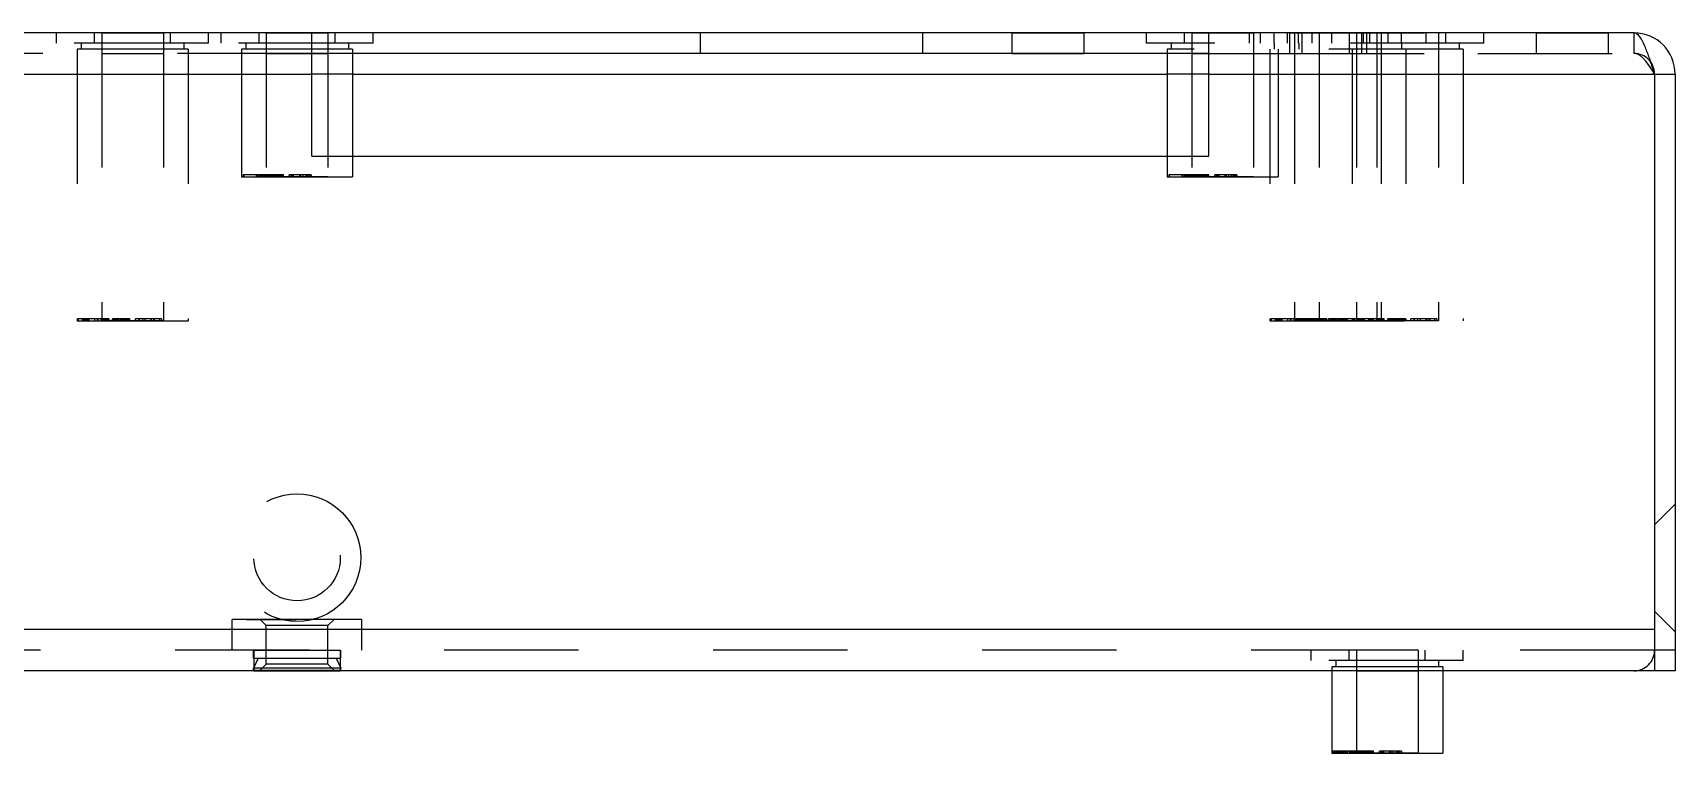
# Model space of a CAD drawing. Header units: millimetres. Extents: x 1262 to 3787, y 0 to 841.
# Drawn here: x 3082.4 to 3162.2, y 243.2 to 278.2 of the extents above; entities that cross this region are included whole.
import ezdxf

# ---------------------------------------------------------------- set-up
doc = ezdxf.new("R2010")
doc.units = ezdxf.units.MM
doc.header["$LTSCALE"] = 65.395
doc.linetypes.add('HIDDEN', pattern=[0.2, 0.1, -0.1])
doc.layers.get('0').update_dxf_attribs({"linetype": 'CONTINUOUS'})
doc.layers.add('02___PRT_ALL_AXES', color=7, linetype='CONTINUOUS')
doc.layers.add('DEFAULT_2', color=8, linetype='HIDDEN')

msp = doc.modelspace()

# ---------------------------------------------------------------- linework, layer by layer
at = {"color": 3, "linetype": 'Continuous'}
for p, q in [((3160.21, 278.226), (2750.21, 278.226)), ((3095.93, 272.226), (3095.93, 278.226)), ((3139.53, 272.226), (3139.53, 278.226)), ((2974.68, 276.226), (3095.93, 276.226)), ((3139.53, 276.226), (3161.21, 276.226)), ((3161.21, 276.226), (3161.21, 247.226)), ((3162.21, 276.226), (3162.21, 247.226)), ((3095.93, 272.226), (3139.53, 272.226)), ((3161.21, 249.226), (2749.21, 249.226)), ((3161.21, 247.226), (2749.21, 247.226))]:
    msp.add_line(p, q, dxfattribs=at)
at = {"color": 7, "linetype": 'Continuous'}
for p, q in [((3139.53, 277.226), (3095.93, 277.226)), ((3097.91, 277.226), (3097.91, 272.226)), ((3137.51, 277.226), (3137.51, 272.226)), ((3097.91, 276.226), (3137.51, 276.226)), ((3161.21, 276.226), (3162.21, 276.226)), ((3162.21, 248.226), (3161.21, 248.226)), ((3145.51, 247.226), (3145.51, 243.226)), ((3150.91, 247.226), (3150.91, 243.226)), ((3162.21, 247.226), (3161.21, 247.226)), ((3145.51, 243.226), (3150.91, 243.226)), ((3145.591, 243.326), (3145.562, 243.326)), ((3145.562, 243.326), (3145.562, 243.226)), ((3145.591, 243.326), (3145.591, 243.226)), ((3146.896, 243.326), (3146.743, 243.326)), ((3146.743, 243.326), (3146.743, 243.226)), ((3146.82, 243.226), (3146.82, 243.326)), ((3146.896, 243.326), (3146.896, 243.226)), ((3148.027, 243.326), (3147.9, 243.326)), ((3147.9, 243.326), (3147.9, 243.226)), ((3147.972, 243.226), (3147.972, 243.326)), ((3148.027, 243.326), (3148.027, 243.226)), ((3148.486, 243.326), (3148.319, 243.326)), ((3148.319, 243.326), (3148.319, 243.226)), ((3148.395, 243.226), (3148.395, 243.326)), ((3148.486, 243.326), (3148.486, 243.226)), ((3148.898, 243.326), (3148.775, 243.326)), ((3148.775, 243.326), (3148.775, 243.226)), ((3148.83, 243.226), (3148.83, 243.326)), ((3148.898, 243.326), (3148.898, 243.226))]:
    msp.add_line(p, q, dxfattribs=at)
at = {"color": 3, "linetype": 'Continuous'}
msp.add_arc((3160.21, 276.226), 2, 0, 90, dxfattribs=at)
for points, knots in [([(3160.763, 277.517), (3160.687, 277.699), (3160.577, 277.971), (3160.321, 278.226), (3160.21, 278.226)], [0, 0, 0, 0, 0.639668, 1, 1, 1, 1]), ([(3161.027, 276.794), (3161.005, 276.859), (3160.923, 277.102), (3160.835, 277.343), (3160.763, 277.517)], [0, 0, 0, 0, 0.267533, 1, 1, 1, 1])]:
    msp.add_open_spline(points, degree=3, knots=knots, dxfattribs=at)
msp.add_open_spline([(3161.21, 276.226), (3161.15, 276.415), (3161.089, 276.605), (3161.027, 276.794)], degree=3, dxfattribs=at)
at = {"layer": '02___PRT_ALL_AXES', "color": 8, "linetype": 'HIDDEN'}
for p, q in [((3085.71, 278.226), (3088.71, 278.226)), ((3085.71, 278.226), (3085.71, 264.226)), ((3088.71, 278.226), (3088.71, 264.226)), ((3093.71, 278.226), (3096.71, 278.226)), ((3093.71, 278.226), (3093.71, 271.226)), ((3096.71, 278.226), (3096.71, 271.226)), ((3129.96, 278.226), (3133.46, 278.226)), ((3129.96, 278.226), (3129.96, 277.226)), ((3133.46, 278.226), (3133.46, 277.226)), ((3138.71, 278.226), (3141.71, 278.226)), ((3138.71, 278.226), (3138.71, 271.226)), ((3141.71, 278.226), (3141.71, 271.226)), ((3143.46, 278.226), (3150.71, 278.226)), ((3143.46, 278.226), (3143.46, 277.226)), ((3143.71, 278.226), (3143.71, 264.226)), ((3144.06, 278.226), (3144.06, 277.226)), ((3144.91, 278.226), (3144.91, 264.226)), ((3146.36, 278.226), (3146.36, 277.226)), ((3146.71, 278.226), (3146.71, 264.226)), ((3146.96, 278.226), (3146.96, 277.226)), ((3147.71, 278.226), (3147.71, 264.226)), ((3147.91, 278.226), (3147.91, 264.226)), ((3150.71, 278.226), (3150.71, 264.226)), ((3155.46, 278.226), (3158.96, 278.226)), ((3155.46, 278.226), (3155.46, 277.226)), ((3158.96, 278.226), (3158.96, 277.226)), ((3084.51, 277.426), (3084.51, 264.226)), ((3085.71, 277.226), (3088.71, 277.226)), ((3089.91, 277.426), (3089.91, 264.226)), ((3092.51, 277.426), (3092.51, 271.226)), ((3093.71, 277.226), (3096.71, 277.226)), ((3097.91, 277.426), (3097.91, 277.226)), ((3129.96, 277.226), (3133.46, 277.226)), ((3137.51, 277.426), (3137.51, 277.226)), ((3138.71, 277.226), (3141.71, 277.226)), ((3142.51, 277.426), (3142.51, 264.226)), ((3142.91, 277.426), (3142.91, 271.226)), ((3143.46, 277.226), (3150.71, 277.226)), ((3146.51, 277.426), (3146.51, 264.226)), ((3149.11, 277.426), (3149.11, 264.226)), ((3151.91, 277.426), (3151.91, 264.226)), ((3155.46, 277.226), (3158.96, 277.226)), ((3097.91, 272.226), (3097.91, 271.226)), ((3137.51, 272.226), (3137.51, 271.226)), ((3096.71, 271.226), (3093.71, 271.226)), ((3141.71, 271.226), (3138.71, 271.226)), ((3088.71, 264.226), (3085.71, 264.226)), ((3150.71, 264.226), (3143.71, 264.226)), ((3093.11, 248.226), (3097.31, 248.226)), ((3093.11, 248.226), (3093.11, 247.226)), ((3097.31, 248.226), (3097.31, 247.226)), ((3149.71, 248.226), (3146.71, 248.226)), ((3146.71, 248.226), (3146.71, 243.226)), ((3149.71, 248.226), (3149.71, 243.226)), ((3093.11, 247.226), (3097.31, 247.226)), ((3145.51, 247.426), (3145.51, 247.226)), ((3146.71, 247.226), (3149.71, 247.226)), ((3150.91, 247.426), (3150.91, 247.226)), ((3149.71, 243.226), (3146.71, 243.226))]:
    msp.add_line(p, q, dxfattribs=at)
at = {"layer": '02___PRT_ALL_AXES', "color": 7, "linetype": 'Continuous'}
for p, q in [((3097.91, 277.226), (3097.91, 272.226)), ((3137.51, 277.226), (3137.51, 272.226)), ((3145.51, 247.226), (3145.51, 243.226)), ((3150.91, 247.226), (3150.91, 243.226))]:
    msp.add_line(p, q, dxfattribs=at)
at = {"layer": 'DEFAULT_2', "color": 8, "linetype": 'HIDDEN'}
for p, q in [((3083.515, 277.726), (3083.515, 278.226)), ((3085.362, 277.726), (3085.362, 278.226)), ((3089.057, 277.726), (3089.057, 278.226)), ((3090.905, 277.726), (3090.905, 278.226)), ((3091.515, 277.726), (3091.515, 278.226)), ((3093.362, 277.726), (3093.362, 278.226)), ((3097.057, 277.726), (3097.057, 278.226)), ((3098.905, 277.726), (3098.905, 278.226)), ((3114.81, 278.226), (3114.81, 277.226)), ((3125.61, 278.226), (3125.61, 277.226)), ((3136.515, 277.726), (3136.515, 278.226)), ((3138.362, 277.726), (3138.362, 278.226)), ((3141.515, 277.726), (3141.515, 278.226)), ((3142.057, 277.726), (3142.057, 278.226)), ((3142.715, 277.726), (3142.715, 278.226)), ((3143.362, 277.726), (3143.362, 278.226)), ((3143.905, 277.726), (3143.905, 278.226)), ((3144.562, 277.726), (3144.562, 278.226)), ((3145.515, 277.726), (3145.515, 278.226)), ((3147.057, 277.726), (3147.057, 278.226)), ((3147.21, 278.226), (3147.21, 277.226)), ((3147.362, 277.726), (3147.362, 278.226)), ((3148.257, 277.726), (3148.257, 278.226)), ((3148.905, 277.726), (3148.905, 278.226)), ((3150.105, 277.726), (3150.105, 278.226)), ((3151.057, 277.726), (3151.057, 278.226)), ((3152.905, 277.726), (3152.905, 278.226)), ((3160.21, 277.226), (3160.21, 278.226)), ((3095.93, 277.226), (2974.68, 277.226)), ((3090.905, 277.726), (3083.515, 277.726)), ((3089.91, 277.426), (3084.51, 277.426)), ((3084.51, 277.426), (3084.51, 264.226)), ((3084.71, 277.726), (3084.71, 277.426)), ((3089.71, 277.726), (3089.71, 277.426)), ((3089.91, 277.426), (3089.91, 264.226)), ((3098.905, 277.726), (3091.515, 277.726)), ((3097.91, 277.426), (3092.51, 277.426)), ((3092.51, 277.426), (3092.51, 271.226)), ((3092.71, 277.726), (3092.71, 277.426)), ((3097.71, 277.726), (3097.71, 277.426)), ((3097.91, 277.426), (3097.91, 277.226)), ((3152.905, 277.726), (3136.515, 277.726)), ((3151.91, 277.426), (3137.51, 277.426)), ((3137.51, 277.426), (3137.51, 277.226)), ((3137.71, 277.726), (3137.71, 277.426)), ((3139.53, 277.226), (3160.21, 277.226)), ((3142.51, 277.426), (3142.51, 264.226)), ((3142.71, 277.726), (3142.71, 277.426)), ((3142.91, 277.426), (3142.91, 271.226)), ((3143.71, 277.426), (3143.71, 264.226)), ((3143.91, 277.726), (3143.91, 277.426)), ((3146.51, 277.426), (3146.51, 264.226)), ((3146.71, 277.726), (3146.71, 277.426)), ((3147.71, 277.726), (3147.71, 277.426)), ((3147.91, 277.426), (3147.91, 264.226)), ((3148.91, 277.726), (3148.91, 277.426)), ((3149.11, 277.426), (3149.11, 264.226)), ((3151.71, 277.726), (3151.71, 277.426)), ((3151.91, 277.426), (3151.91, 264.226)), ((3097.91, 276.226), (3095.93, 276.226)), ((3139.53, 276.226), (3137.51, 276.226)), ((3097.91, 272.226), (3097.91, 271.226)), ((3137.51, 272.226), (3137.51, 271.226)), ((3092.51, 271.226), (3097.91, 271.226)), ((3094.543, 271.326), (3092.585, 271.326)), ((3092.585, 271.326), (3092.585, 271.226)), ((3092.616, 271.326), (3092.616, 271.226)), ((3093.237, 271.226), (3093.237, 271.326)), ((3093.242, 271.226), (3093.242, 271.326)), ((3093.262, 271.226), (3093.262, 271.326)), ((3093.286, 271.226), (3093.286, 271.326)), ((3093.365, 271.226), (3093.365, 271.326)), ((3093.38, 271.226), (3093.38, 271.326)), ((3093.384, 271.226), (3093.384, 271.326)), ((3093.393, 271.226), (3093.393, 271.326)), ((3093.408, 271.226), (3093.408, 271.326)), ((3093.41, 271.226), (3093.41, 271.326)), ((3093.419, 271.226), (3093.419, 271.326)), ((3093.442, 271.226), (3093.442, 271.326)), ((3093.451, 271.226), (3093.451, 271.326)), ((3093.453, 271.226), (3093.453, 271.326)), ((3093.469, 271.226), (3093.469, 271.326)), ((3093.477, 271.226), (3093.477, 271.326)), ((3093.481, 271.226), (3093.481, 271.326)), ((3093.529, 271.226), (3093.529, 271.326)), ((3093.575, 271.226), (3093.575, 271.326)), ((3093.599, 271.226), (3093.599, 271.326)), ((3093.603, 271.226), (3093.603, 271.326)), ((3093.606, 271.226), (3093.606, 271.326)), ((3093.618, 271.226), (3093.618, 271.326)), ((3093.619, 271.226), (3093.619, 271.326)), ((3093.624, 271.226), (3093.624, 271.326)), ((3093.633, 271.226), (3093.633, 271.326)), ((3093.637, 271.226), (3093.637, 271.326)), ((3093.662, 271.226), (3093.662, 271.326)), ((3093.687, 271.226), (3093.687, 271.326)), ((3093.703, 271.226), (3093.703, 271.326)), ((3093.707, 271.226), (3093.707, 271.326)), ((3093.717, 271.226), (3093.717, 271.326)), ((3093.723, 271.226), (3093.723, 271.326)), ((3093.741, 271.226), (3093.741, 271.326)), ((3093.743, 271.326), (3093.743, 271.226)), ((3093.751, 271.226), (3093.751, 271.326)), ((3093.792, 271.226), (3093.792, 271.326)), ((3093.82, 271.226), (3093.82, 271.326)), ((3093.83, 271.226), (3093.83, 271.326)), ((3093.862, 271.226), (3093.862, 271.326)), ((3093.865, 271.226), (3093.865, 271.326)), ((3093.888, 271.226), (3093.888, 271.326)), ((3093.896, 271.326), (3093.896, 271.226)), ((3093.903, 271.226), (3093.903, 271.326)), ((3093.906, 271.226), (3093.906, 271.326)), ((3093.91, 271.226), (3093.91, 271.326)), ((3093.927, 271.226), (3093.927, 271.326)), ((3093.969, 271.226), (3093.969, 271.326)), ((3093.971, 271.226), (3093.971, 271.326)), ((3093.972, 271.226), (3093.972, 271.326)), ((3093.977, 271.226), (3093.977, 271.326)), ((3093.983, 271.226), (3093.983, 271.326)), ((3093.999, 271.226), (3093.999, 271.326)), ((3094.024, 271.226), (3094.024, 271.326)), ((3094.027, 271.226), (3094.027, 271.326)), ((3094.066, 271.226), (3094.066, 271.326)), ((3094.068, 271.226), (3094.068, 271.326)), ((3094.068, 271.226), (3094.068, 271.326)), ((3094.074, 271.226), (3094.074, 271.326)), ((3094.087, 271.226), (3094.087, 271.326)), ((3094.095, 271.226), (3094.095, 271.326)), ((3094.131, 271.226), (3094.131, 271.326)), ((3094.139, 271.226), (3094.139, 271.326)), ((3094.141, 271.226), (3094.141, 271.326)), ((3094.143, 271.226), (3094.143, 271.326)), ((3094.171, 271.226), (3094.171, 271.326)), ((3094.18, 271.226), (3094.18, 271.326)), ((3094.21, 271.226), (3094.21, 271.326)), ((3094.243, 271.226), (3094.243, 271.326)), ((3094.261, 271.226), (3094.261, 271.326)), ((3094.315, 271.226), (3094.315, 271.326)), ((3094.316, 271.226), (3094.316, 271.326)), ((3094.352, 271.226), (3094.352, 271.326)), ((3094.393, 271.226), (3094.393, 271.326)), ((3094.425, 271.226), (3094.425, 271.326)), ((3094.428, 271.226), (3094.428, 271.326)), ((3094.466, 271.226), (3094.466, 271.326)), ((3094.515, 271.226), (3094.515, 271.326)), ((3094.517, 271.226), (3094.517, 271.326)), ((3094.543, 271.226), (3094.543, 271.326)), ((3095.898, 271.326), (3094.832, 271.326)), ((3094.832, 271.226), (3094.832, 271.326)), ((3094.9, 271.326), (3094.9, 271.226)), ((3094.972, 271.226), (3094.972, 271.326)), ((3095.019, 271.226), (3095.019, 271.326)), ((3095.027, 271.326), (3095.027, 271.226)), ((3095.319, 271.326), (3095.319, 271.226)), ((3095.395, 271.226), (3095.395, 271.326)), ((3095.486, 271.326), (3095.486, 271.226)), ((3095.643, 271.226), (3095.643, 271.326)), ((3095.72, 271.226), (3095.72, 271.326)), ((3095.775, 271.326), (3095.775, 271.226)), ((3095.83, 271.226), (3095.83, 271.326)), ((3095.898, 271.326), (3095.898, 271.226)), ((3137.51, 271.226), (3142.91, 271.226)), ((3139.543, 271.326), (3137.585, 271.326)), ((3137.585, 271.326), (3137.585, 271.226)), ((3137.616, 271.326), (3137.616, 271.226)), ((3138.237, 271.226), (3138.237, 271.326)), ((3138.242, 271.226), (3138.242, 271.326)), ((3138.262, 271.226), (3138.262, 271.326)), ((3138.286, 271.226), (3138.286, 271.326)), ((3138.365, 271.226), (3138.365, 271.326)), ((3138.38, 271.226), (3138.38, 271.326)), ((3138.384, 271.226), (3138.384, 271.326)), ((3138.393, 271.226), (3138.393, 271.326)), ((3138.408, 271.226), (3138.408, 271.326)), ((3138.41, 271.226), (3138.41, 271.326)), ((3138.419, 271.226), (3138.419, 271.326)), ((3138.442, 271.226), (3138.442, 271.326)), ((3138.451, 271.226), (3138.451, 271.326)), ((3138.453, 271.226), (3138.453, 271.326)), ((3138.469, 271.226), (3138.469, 271.326)), ((3138.477, 271.226), (3138.477, 271.326)), ((3138.481, 271.226), (3138.481, 271.326)), ((3138.529, 271.226), (3138.529, 271.326)), ((3138.575, 271.226), (3138.575, 271.326)), ((3138.599, 271.226), (3138.599, 271.326)), ((3138.603, 271.226), (3138.603, 271.326)), ((3138.606, 271.226), (3138.606, 271.326)), ((3138.618, 271.226), (3138.618, 271.326)), ((3138.619, 271.226), (3138.619, 271.326)), ((3138.624, 271.226), (3138.624, 271.326)), ((3138.633, 271.226), (3138.633, 271.326)), ((3138.637, 271.226), (3138.637, 271.326)), ((3138.662, 271.226), (3138.662, 271.326)), ((3138.687, 271.226), (3138.687, 271.326)), ((3138.703, 271.226), (3138.703, 271.326)), ((3138.707, 271.226), (3138.707, 271.326)), ((3138.717, 271.226), (3138.717, 271.326)), ((3138.723, 271.226), (3138.723, 271.326)), ((3138.741, 271.226), (3138.741, 271.326)), ((3138.743, 271.326), (3138.743, 271.226)), ((3138.751, 271.226), (3138.751, 271.326)), ((3138.792, 271.226), (3138.792, 271.326)), ((3138.82, 271.226), (3138.82, 271.326)), ((3138.83, 271.226), (3138.83, 271.326)), ((3138.862, 271.226), (3138.862, 271.326)), ((3138.865, 271.226), (3138.865, 271.326)), ((3138.888, 271.226), (3138.888, 271.326)), ((3138.896, 271.326), (3138.896, 271.226)), ((3138.903, 271.226), (3138.903, 271.326)), ((3138.906, 271.226), (3138.906, 271.326)), ((3138.91, 271.226), (3138.91, 271.326)), ((3138.927, 271.226), (3138.927, 271.326)), ((3138.969, 271.226), (3138.969, 271.326)), ((3138.971, 271.226), (3138.971, 271.326)), ((3138.972, 271.226), (3138.972, 271.326)), ((3138.977, 271.226), (3138.977, 271.326)), ((3138.983, 271.226), (3138.983, 271.326)), ((3138.999, 271.226), (3138.999, 271.326)), ((3139.024, 271.226), (3139.024, 271.326)), ((3139.027, 271.226), (3139.027, 271.326)), ((3139.066, 271.226), (3139.066, 271.326)), ((3139.068, 271.226), (3139.068, 271.326)), ((3139.068, 271.226), (3139.068, 271.326)), ((3139.074, 271.226), (3139.074, 271.326)), ((3139.087, 271.226), (3139.087, 271.326)), ((3139.095, 271.226), (3139.095, 271.326)), ((3139.131, 271.226), (3139.131, 271.326)), ((3139.139, 271.226), (3139.139, 271.326)), ((3139.141, 271.226), (3139.141, 271.326)), ((3139.143, 271.226), (3139.143, 271.326)), ((3139.171, 271.226), (3139.171, 271.326)), ((3139.18, 271.226), (3139.18, 271.326)), ((3139.21, 271.226), (3139.21, 271.326)), ((3139.243, 271.226), (3139.243, 271.326)), ((3139.261, 271.226), (3139.261, 271.326)), ((3139.315, 271.226), (3139.315, 271.326)), ((3139.316, 271.226), (3139.316, 271.326)), ((3139.352, 271.226), (3139.352, 271.326)), ((3139.393, 271.226), (3139.393, 271.326)), ((3139.425, 271.226), (3139.425, 271.326)), ((3139.428, 271.226), (3139.428, 271.326)), ((3139.466, 271.226), (3139.466, 271.326)), ((3139.515, 271.226), (3139.515, 271.326)), ((3139.517, 271.226), (3139.517, 271.326)), ((3139.543, 271.226), (3139.543, 271.326)), ((3140.898, 271.326), (3139.832, 271.326)), ((3139.832, 271.226), (3139.832, 271.326)), ((3139.9, 271.326), (3139.9, 271.226)), ((3139.972, 271.226), (3139.972, 271.326)), ((3140.019, 271.226), (3140.019, 271.326)), ((3140.027, 271.326), (3140.027, 271.226)), ((3140.319, 271.326), (3140.319, 271.226)), ((3140.395, 271.226), (3140.395, 271.326)), ((3140.486, 271.326), (3140.486, 271.226)), ((3140.643, 271.226), (3140.643, 271.326)), ((3140.72, 271.226), (3140.72, 271.326)), ((3140.775, 271.326), (3140.775, 271.226)), ((3140.83, 271.226), (3140.83, 271.326)), ((3140.898, 271.326), (3140.898, 271.226)), ((3086.07, 264.326), (3084.548, 264.326)), ((3084.548, 264.326), (3084.548, 264.226)), ((3084.572, 264.326), (3084.572, 264.226)), ((3084.778, 264.226), (3084.778, 264.326)), ((3084.829, 264.226), (3084.829, 264.326)), ((3084.859, 264.226), (3084.859, 264.326)), ((3084.902, 264.226), (3084.902, 264.326)), ((3084.953, 264.226), (3084.953, 264.326)), ((3084.981, 264.226), (3084.981, 264.326)), ((3084.983, 264.226), (3084.983, 264.326)), ((3085.005, 264.326), (3085.005, 264.226)), ((3085.069, 264.226), (3085.069, 264.326)), ((3085.08, 264.326), (3085.08, 264.226)), ((3085.105, 264.226), (3085.105, 264.326)), ((3085.375, 264.226), (3085.375, 264.326)), ((3085.51, 264.226), (3085.51, 264.326)), ((3085.541, 264.226), (3085.541, 264.326)), ((3085.683, 264.226), (3085.683, 264.326)), ((3085.686, 264.226), (3085.686, 264.326)), ((3085.694, 264.226), (3085.694, 264.326)), ((3085.734, 264.226), (3085.734, 264.326)), ((3085.742, 264.226), (3085.742, 264.326)), ((3085.775, 264.226), (3085.775, 264.326)), ((3085.792, 264.226), (3085.792, 264.326)), ((3085.828, 264.226), (3085.828, 264.326)), ((3085.834, 264.226), (3085.834, 264.326)), ((3085.841, 264.226), (3085.841, 264.326)), ((3085.86, 264.226), (3085.86, 264.326)), ((3085.867, 264.226), (3085.867, 264.326)), ((3085.869, 264.226), (3085.869, 264.326)), ((3085.87, 264.226), (3085.87, 264.326)), ((3085.883, 264.226), (3085.883, 264.326)), ((3085.887, 264.226), (3085.887, 264.326)), ((3085.893, 264.226), (3085.893, 264.326)), ((3085.913, 264.226), (3085.913, 264.326)), ((3085.919, 264.226), (3085.919, 264.326)), ((3085.979, 264.226), (3085.979, 264.326)), ((3086.011, 264.226), (3086.011, 264.326)), ((3086.067, 264.226), (3086.067, 264.326)), ((3086.07, 264.226), (3086.07, 264.326)), ((3087.081, 264.326), (3086.243, 264.326)), ((3086.243, 264.226), (3086.243, 264.326)), ((3086.247, 264.226), (3086.247, 264.326)), ((3086.264, 264.226), (3086.264, 264.326)), ((3086.272, 264.226), (3086.272, 264.326)), ((3086.305, 264.226), (3086.305, 264.326)), ((3086.322, 264.226), (3086.322, 264.326)), ((3086.344, 264.226), (3086.344, 264.326)), ((3086.354, 264.226), (3086.354, 264.326)), ((3086.361, 264.226), (3086.361, 264.326)), ((3086.365, 264.226), (3086.365, 264.326)), ((3086.382, 264.226), (3086.382, 264.326)), ((3086.383, 264.226), (3086.383, 264.326)), ((3086.384, 264.226), (3086.384, 264.326)), ((3086.393, 264.226), (3086.393, 264.326)), ((3086.393, 264.226), (3086.393, 264.326)), ((3086.407, 264.226), (3086.407, 264.326)), ((3086.419, 264.226), (3086.419, 264.326)), ((3086.426, 264.226), (3086.426, 264.326)), ((3086.434, 264.226), (3086.434, 264.326)), ((3086.463, 264.326), (3086.463, 264.226)), ((3086.472, 264.226), (3086.472, 264.326)), ((3086.484, 264.226), (3086.484, 264.326)), ((3086.494, 264.226), (3086.494, 264.326)), ((3086.497, 264.226), (3086.497, 264.326)), ((3086.503, 264.226), (3086.503, 264.326)), ((3086.515, 264.226), (3086.515, 264.326)), ((3086.533, 264.226), (3086.533, 264.326)), ((3086.536, 264.226), (3086.536, 264.326)), ((3086.55, 264.226), (3086.55, 264.326)), ((3086.621, 264.226), (3086.621, 264.326)), ((3086.623, 264.226), (3086.623, 264.326)), ((3086.627, 264.226), (3086.627, 264.326)), ((3086.636, 264.226), (3086.636, 264.326)), ((3086.644, 264.226), (3086.644, 264.326)), ((3086.704, 264.226), (3086.704, 264.326)), ((3086.716, 264.226), (3086.716, 264.326)), ((3086.725, 264.226), (3086.725, 264.326)), ((3086.727, 264.226), (3086.727, 264.326)), ((3086.742, 264.226), (3086.742, 264.326)), ((3086.774, 264.226), (3086.774, 264.326)), ((3086.788, 264.226), (3086.788, 264.326)), ((3086.807, 264.226), (3086.807, 264.326)), ((3086.808, 264.226), (3086.808, 264.326)), ((3086.814, 264.226), (3086.814, 264.326)), ((3086.838, 264.226), (3086.838, 264.326)), ((3086.869, 264.226), (3086.869, 264.326)), ((3086.878, 264.226), (3086.878, 264.326)), ((3086.904, 264.226), (3086.904, 264.326)), ((3086.934, 264.226), (3086.934, 264.326)), ((3086.95, 264.226), (3086.95, 264.326)), ((3086.954, 264.226), (3086.954, 264.326)), ((3086.97, 264.226), (3086.97, 264.326)), ((3086.979, 264.226), (3086.979, 264.326)), ((3087.021, 264.226), (3087.021, 264.326)), ((3087.08, 264.226), (3087.08, 264.326)), ((3087.081, 264.226), (3087.081, 264.326)), ((3088.625, 264.326), (3087.351, 264.326)), ((3087.351, 264.226), (3087.351, 264.326)), ((3087.526, 264.226), (3087.526, 264.326)), ((3087.543, 264.226), (3087.543, 264.326)), ((3087.691, 264.326), (3087.691, 264.226)), ((3087.815, 264.326), (3087.815, 264.226)), ((3088.096, 264.326), (3088.096, 264.226)), ((3088.109, 264.226), (3088.109, 264.326)), ((3088.137, 264.226), (3088.137, 264.326)), ((3088.244, 264.226), (3088.244, 264.326)), ((3088.253, 264.326), (3088.253, 264.226)), ((3088.284, 264.226), (3088.284, 264.326)), ((3088.516, 264.326), (3088.516, 264.226)), ((3088.625, 264.326), (3088.625, 264.226)), ((3145.27, 264.326), (3142.548, 264.326)), ((3142.548, 264.326), (3142.548, 264.226)), ((3142.572, 264.326), (3142.572, 264.226)), ((3142.778, 264.226), (3142.778, 264.326)), ((3142.829, 264.226), (3142.829, 264.326)), ((3142.859, 264.226), (3142.859, 264.326)), ((3142.902, 264.226), (3142.902, 264.326)), ((3142.953, 264.226), (3142.953, 264.326)), ((3142.981, 264.226), (3142.981, 264.326)), ((3142.983, 264.226), (3142.983, 264.326)), ((3143.005, 264.326), (3143.005, 264.226)), ((3143.069, 264.226), (3143.069, 264.326)), ((3143.08, 264.326), (3143.08, 264.226)), ((3143.105, 264.226), (3143.105, 264.326)), ((3143.375, 264.226), (3143.375, 264.326)), ((3143.51, 264.226), (3143.51, 264.326)), ((3143.541, 264.226), (3143.541, 264.326)), ((3143.683, 264.226), (3143.683, 264.326)), ((3143.686, 264.226), (3143.686, 264.326)), ((3143.694, 264.226), (3143.694, 264.326)), ((3143.734, 264.226), (3143.734, 264.326)), ((3143.742, 264.226), (3143.742, 264.326)), ((3143.748, 264.326), (3143.748, 264.226)), ((3143.772, 264.326), (3143.772, 264.226)), ((3143.775, 264.226), (3143.775, 264.326)), ((3143.792, 264.226), (3143.792, 264.326)), ((3143.828, 264.226), (3143.828, 264.326)), ((3143.834, 264.226), (3143.834, 264.326)), ((3143.841, 264.226), (3143.841, 264.326)), ((3143.86, 264.226), (3143.86, 264.326)), ((3143.867, 264.226), (3143.867, 264.326)), ((3143.869, 264.226), (3143.869, 264.326)), ((3143.87, 264.226), (3143.87, 264.326)), ((3143.883, 264.226), (3143.883, 264.326)), ((3143.887, 264.226), (3143.887, 264.326)), ((3143.893, 264.226), (3143.893, 264.326)), ((3143.913, 264.226), (3143.913, 264.326)), ((3143.919, 264.226), (3143.919, 264.326)), ((3143.978, 264.226), (3143.978, 264.326)), ((3144.011, 264.226), (3144.011, 264.326)), ((3144.029, 264.226), (3144.029, 264.326)), ((3144.059, 264.226), (3144.059, 264.326)), ((3144.067, 264.226), (3144.067, 264.326)), ((3144.07, 264.226), (3144.07, 264.326)), ((3144.102, 264.226), (3144.102, 264.326)), ((3144.153, 264.226), (3144.153, 264.326)), ((3144.181, 264.226), (3144.181, 264.326)), ((3144.183, 264.226), (3144.183, 264.326)), ((3144.205, 264.326), (3144.205, 264.226)), ((3144.243, 264.226), (3144.243, 264.326)), ((3144.247, 264.226), (3144.247, 264.326)), ((3144.264, 264.226), (3144.264, 264.326)), ((3144.269, 264.226), (3144.269, 264.326)), ((3144.272, 264.226), (3144.272, 264.326)), ((3144.28, 264.326), (3144.28, 264.226)), ((3144.305, 264.226), (3144.305, 264.326)), ((3144.322, 264.226), (3144.322, 264.326)), ((3144.344, 264.226), (3144.344, 264.326)), ((3144.354, 264.226), (3144.354, 264.326)), ((3144.361, 264.226), (3144.361, 264.326)), ((3144.365, 264.226), (3144.365, 264.326)), ((3144.382, 264.226), (3144.382, 264.326)), ((3144.383, 264.226), (3144.383, 264.326)), ((3144.384, 264.226), (3144.384, 264.326)), ((3144.393, 264.226), (3144.393, 264.326)), ((3144.393, 264.226), (3144.393, 264.326)), ((3144.407, 264.226), (3144.407, 264.326)), ((3144.419, 264.226), (3144.419, 264.326)), ((3144.426, 264.226), (3144.426, 264.326)), ((3144.434, 264.226), (3144.434, 264.326)), ((3144.463, 264.326), (3144.463, 264.226)), ((3144.472, 264.226), (3144.472, 264.326)), ((3144.484, 264.226), (3144.484, 264.326)), ((3144.494, 264.226), (3144.494, 264.326)), ((3144.497, 264.226), (3144.497, 264.326)), ((3144.503, 264.226), (3144.503, 264.326)), ((3144.515, 264.226), (3144.515, 264.326)), ((3144.533, 264.226), (3144.533, 264.326)), ((3144.536, 264.226), (3144.536, 264.326)), ((3144.55, 264.226), (3144.55, 264.326)), ((3144.575, 264.226), (3144.575, 264.326)), ((3144.621, 264.226), (3144.621, 264.326)), ((3144.623, 264.226), (3144.623, 264.326)), ((3144.627, 264.226), (3144.627, 264.326)), ((3144.636, 264.226), (3144.636, 264.326)), ((3144.644, 264.226), (3144.644, 264.326)), ((3144.704, 264.226), (3144.704, 264.326)), ((3144.71, 264.226), (3144.71, 264.326)), ((3144.716, 264.226), (3144.716, 264.326)), ((3144.725, 264.226), (3144.725, 264.326)), ((3144.727, 264.226), (3144.727, 264.326)), ((3144.741, 264.226), (3144.741, 264.326)), ((3144.742, 264.226), (3144.742, 264.326)), ((3144.774, 264.226), (3144.774, 264.326)), ((3144.788, 264.226), (3144.788, 264.326)), ((3144.807, 264.226), (3144.807, 264.326)), ((3144.808, 264.226), (3144.808, 264.326)), ((3144.814, 264.226), (3144.814, 264.326)), ((3144.838, 264.226), (3144.838, 264.326)), ((3144.869, 264.226), (3144.869, 264.326)), ((3144.878, 264.226), (3144.878, 264.326)), ((3144.883, 264.226), (3144.883, 264.326)), ((3144.886, 264.226), (3144.886, 264.326)), ((3144.894, 264.226), (3144.894, 264.326)), ((3144.904, 264.226), (3144.904, 264.326)), ((3144.934, 264.226), (3144.934, 264.326)), ((3144.934, 264.226), (3144.934, 264.326)), ((3144.942, 264.226), (3144.942, 264.326)), ((3144.95, 264.226), (3144.95, 264.326)), ((3144.954, 264.226), (3144.954, 264.326)), ((3144.97, 264.226), (3144.97, 264.326)), ((3144.975, 264.226), (3144.975, 264.326)), ((3144.979, 264.226), (3144.979, 264.326)), ((3144.992, 264.226), (3144.992, 264.326)), ((3145.021, 264.226), (3145.021, 264.326)), ((3145.028, 264.226), (3145.028, 264.326)), ((3145.034, 264.226), (3145.034, 264.326)), ((3145.041, 264.226), (3145.041, 264.326)), ((3145.06, 264.226), (3145.06, 264.326)), ((3145.067, 264.226), (3145.067, 264.326)), ((3145.069, 264.226), (3145.069, 264.326)), ((3145.07, 264.226), (3145.07, 264.326)), ((3145.08, 264.226), (3145.08, 264.326)), ((3145.081, 264.226), (3145.081, 264.326)), ((3145.083, 264.226), (3145.083, 264.326)), ((3145.087, 264.226), (3145.087, 264.326)), ((3145.093, 264.226), (3145.093, 264.326)), ((3145.113, 264.226), (3145.113, 264.326)), ((3145.119, 264.226), (3145.119, 264.326)), ((3145.179, 264.226), (3145.179, 264.326)), ((3145.211, 264.226), (3145.211, 264.326)), ((3145.267, 264.226), (3145.267, 264.326)), ((3145.27, 264.226), (3145.27, 264.326)), ((3148.07, 264.326), (3145.351, 264.326)), ((3145.351, 264.226), (3145.351, 264.326)), ((3145.443, 264.226), (3145.443, 264.326)), ((3145.447, 264.226), (3145.447, 264.326)), ((3145.464, 264.226), (3145.464, 264.326)), ((3145.472, 264.226), (3145.472, 264.326)), ((3145.505, 264.226), (3145.505, 264.326)), ((3145.522, 264.226), (3145.522, 264.326)), ((3145.526, 264.226), (3145.526, 264.326)), ((3145.543, 264.226), (3145.543, 264.326)), ((3145.544, 264.226), (3145.544, 264.326)), ((3145.554, 264.226), (3145.554, 264.326)), ((3145.561, 264.226), (3145.561, 264.326)), ((3145.565, 264.226), (3145.565, 264.326)), ((3145.582, 264.226), (3145.582, 264.326)), ((3145.583, 264.226), (3145.583, 264.326)), ((3145.584, 264.226), (3145.584, 264.326)), ((3145.593, 264.226), (3145.593, 264.326)), ((3145.593, 264.226), (3145.593, 264.326)), ((3145.607, 264.226), (3145.607, 264.326)), ((3145.619, 264.226), (3145.619, 264.326)), ((3145.626, 264.226), (3145.626, 264.326)), ((3145.634, 264.226), (3145.634, 264.326)), ((3145.663, 264.326), (3145.663, 264.226)), ((3145.672, 264.226), (3145.672, 264.326)), ((3145.684, 264.226), (3145.684, 264.326)), ((3145.691, 264.326), (3145.691, 264.226)), ((3145.694, 264.226), (3145.694, 264.326)), ((3145.697, 264.226), (3145.697, 264.326)), ((3145.703, 264.226), (3145.703, 264.326)), ((3145.715, 264.226), (3145.715, 264.326)), ((3145.733, 264.226), (3145.733, 264.326)), ((3145.736, 264.226), (3145.736, 264.326)), ((3145.75, 264.226), (3145.75, 264.326)), ((3145.815, 264.326), (3145.815, 264.226)), ((3145.821, 264.226), (3145.821, 264.326)), ((3145.823, 264.226), (3145.823, 264.326)), ((3145.827, 264.226), (3145.827, 264.326)), ((3145.836, 264.226), (3145.836, 264.326)), ((3145.844, 264.226), (3145.844, 264.326)), ((3145.904, 264.226), (3145.904, 264.326)), ((3145.916, 264.226), (3145.916, 264.326)), ((3145.925, 264.226), (3145.925, 264.326)), ((3145.927, 264.226), (3145.927, 264.326)), ((3145.942, 264.226), (3145.942, 264.326)), ((3145.974, 264.226), (3145.974, 264.326)), ((3145.988, 264.226), (3145.988, 264.326)), ((3146.007, 264.226), (3146.007, 264.326)), ((3146.008, 264.226), (3146.008, 264.326)), ((3146.014, 264.226), (3146.014, 264.326)), ((3146.038, 264.226), (3146.038, 264.326)), ((3146.069, 264.226), (3146.069, 264.326)), ((3146.078, 264.226), (3146.078, 264.326)), ((3146.096, 264.326), (3146.096, 264.226)), ((3146.104, 264.226), (3146.104, 264.326)), ((3146.109, 264.226), (3146.109, 264.326)), ((3146.134, 264.226), (3146.134, 264.326)), ((3146.137, 264.226), (3146.137, 264.326)), ((3146.15, 264.226), (3146.15, 264.326)), ((3146.154, 264.226), (3146.154, 264.326)), ((3146.17, 264.226), (3146.17, 264.326)), ((3146.179, 264.226), (3146.179, 264.326)), ((3146.221, 264.226), (3146.221, 264.326)), ((3146.244, 264.226), (3146.244, 264.326)), ((3146.253, 264.326), (3146.253, 264.226)), ((3146.28, 264.226), (3146.28, 264.326)), ((3146.281, 264.226), (3146.281, 264.326)), ((3146.284, 264.226), (3146.284, 264.326)), ((3146.516, 264.326), (3146.516, 264.226)), ((3146.548, 264.326), (3146.548, 264.226)), ((3146.551, 264.226), (3146.551, 264.326)), ((3146.572, 264.326), (3146.572, 264.226)), ((3146.625, 264.326), (3146.625, 264.226)), ((3146.726, 264.226), (3146.726, 264.326)), ((3146.743, 264.226), (3146.743, 264.326)), ((3146.778, 264.226), (3146.778, 264.326)), ((3146.829, 264.226), (3146.829, 264.326)), ((3146.859, 264.226), (3146.859, 264.326)), ((3146.891, 264.326), (3146.891, 264.226)), ((3146.902, 264.226), (3146.902, 264.326)), ((3146.953, 264.226), (3146.953, 264.326)), ((3146.981, 264.226), (3146.981, 264.326)), ((3146.983, 264.226), (3146.983, 264.326)), ((3147.005, 264.326), (3147.005, 264.226)), ((3147.015, 264.326), (3147.015, 264.226)), ((3147.069, 264.226), (3147.069, 264.326)), ((3147.08, 264.326), (3147.08, 264.226)), ((3147.105, 264.226), (3147.105, 264.326)), ((3147.296, 264.326), (3147.296, 264.226)), ((3147.309, 264.226), (3147.309, 264.326)), ((3147.337, 264.226), (3147.337, 264.326)), ((3147.375, 264.226), (3147.375, 264.326)), ((3147.444, 264.226), (3147.444, 264.326)), ((3147.453, 264.326), (3147.453, 264.226)), ((3147.484, 264.226), (3147.484, 264.326)), ((3147.51, 264.226), (3147.51, 264.326)), ((3147.541, 264.226), (3147.541, 264.326)), ((3147.683, 264.226), (3147.683, 264.326)), ((3147.686, 264.226), (3147.686, 264.326)), ((3147.694, 264.226), (3147.694, 264.326)), ((3147.716, 264.326), (3147.716, 264.226)), ((3147.734, 264.226), (3147.734, 264.326)), ((3147.742, 264.226), (3147.742, 264.326)), ((3147.775, 264.226), (3147.775, 264.326)), ((3147.792, 264.226), (3147.792, 264.326)), ((3147.825, 264.326), (3147.825, 264.226)), ((3147.828, 264.226), (3147.828, 264.326)), ((3147.834, 264.226), (3147.834, 264.326)), ((3147.841, 264.226), (3147.841, 264.326)), ((3147.86, 264.226), (3147.86, 264.326)), ((3147.867, 264.226), (3147.867, 264.326)), ((3147.869, 264.226), (3147.869, 264.326)), ((3147.87, 264.226), (3147.87, 264.326)), ((3147.883, 264.226), (3147.883, 264.326)), ((3147.887, 264.226), (3147.887, 264.326)), ((3147.893, 264.226), (3147.893, 264.326)), ((3147.913, 264.226), (3147.913, 264.326)), ((3147.919, 264.226), (3147.919, 264.326)), ((3147.979, 264.226), (3147.979, 264.326)), ((3148.011, 264.226), (3148.011, 264.326)), ((3148.067, 264.226), (3148.067, 264.326)), ((3148.07, 264.226), (3148.07, 264.326)), ((3149.081, 264.326), (3148.243, 264.326)), ((3148.243, 264.226), (3148.243, 264.326)), ((3148.247, 264.226), (3148.247, 264.326)), ((3148.264, 264.226), (3148.264, 264.326)), ((3148.272, 264.226), (3148.272, 264.326)), ((3148.305, 264.226), (3148.305, 264.326)), ((3148.322, 264.226), (3148.322, 264.326)), ((3148.344, 264.226), (3148.344, 264.326)), ((3148.354, 264.226), (3148.354, 264.326)), ((3148.361, 264.226), (3148.361, 264.326)), ((3148.365, 264.226), (3148.365, 264.326)), ((3148.382, 264.226), (3148.382, 264.326)), ((3148.383, 264.226), (3148.383, 264.326)), ((3148.384, 264.226), (3148.384, 264.326)), ((3148.393, 264.226), (3148.393, 264.326)), ((3148.393, 264.226), (3148.393, 264.326)), ((3148.407, 264.226), (3148.407, 264.326)), ((3148.419, 264.226), (3148.419, 264.326)), ((3148.426, 264.226), (3148.426, 264.326)), ((3148.434, 264.226), (3148.434, 264.326)), ((3148.463, 264.326), (3148.463, 264.226)), ((3148.472, 264.226), (3148.472, 264.326)), ((3148.484, 264.226), (3148.484, 264.326)), ((3148.494, 264.226), (3148.494, 264.326)), ((3148.497, 264.226), (3148.497, 264.326)), ((3148.503, 264.226), (3148.503, 264.326)), ((3148.515, 264.226), (3148.515, 264.326)), ((3148.533, 264.226), (3148.533, 264.326)), ((3148.536, 264.226), (3148.536, 264.326)), ((3148.55, 264.226), (3148.55, 264.326)), ((3148.621, 264.226), (3148.621, 264.326)), ((3148.623, 264.226), (3148.623, 264.326)), ((3148.627, 264.226), (3148.627, 264.326)), ((3148.636, 264.226), (3148.636, 264.326)), ((3148.644, 264.226), (3148.644, 264.326)), ((3148.704, 264.226), (3148.704, 264.326)), ((3148.716, 264.226), (3148.716, 264.326)), ((3148.725, 264.226), (3148.725, 264.326)), ((3148.727, 264.226), (3148.727, 264.326)), ((3148.742, 264.226), (3148.742, 264.326)), ((3148.774, 264.226), (3148.774, 264.326)), ((3148.788, 264.226), (3148.788, 264.326)), ((3148.807, 264.226), (3148.807, 264.326)), ((3148.808, 264.226), (3148.808, 264.326)), ((3148.814, 264.226), (3148.814, 264.326)), ((3148.838, 264.226), (3148.838, 264.326)), ((3148.869, 264.226), (3148.869, 264.326)), ((3148.878, 264.226), (3148.878, 264.326)), ((3148.904, 264.226), (3148.904, 264.326)), ((3148.934, 264.226), (3148.934, 264.326)), ((3148.95, 264.226), (3148.95, 264.326)), ((3148.954, 264.226), (3148.954, 264.326)), ((3148.97, 264.226), (3148.97, 264.326)), ((3148.979, 264.226), (3148.979, 264.326)), ((3149.021, 264.226), (3149.021, 264.326)), ((3149.08, 264.226), (3149.08, 264.326)), ((3149.081, 264.226), (3149.081, 264.326)), ((3150.625, 264.326), (3149.351, 264.326)), ((3149.351, 264.226), (3149.351, 264.326)), ((3149.526, 264.226), (3149.526, 264.326)), ((3149.543, 264.226), (3149.543, 264.326)), ((3149.691, 264.326), (3149.691, 264.226)), ((3149.815, 264.326), (3149.815, 264.226)), ((3150.096, 264.326), (3150.096, 264.226)), ((3150.109, 264.226), (3150.109, 264.326)), ((3150.137, 264.226), (3150.137, 264.326)), ((3150.244, 264.226), (3150.244, 264.326)), ((3150.253, 264.326), (3150.253, 264.226)), ((3150.284, 264.226), (3150.284, 264.326)), ((3150.516, 264.326), (3150.516, 264.226)), ((3150.625, 264.326), (3150.625, 264.226)), ((3084.51, 264.226), (3089.91, 264.226)), ((3142.51, 264.226), (3151.91, 264.226)), ((3161.21, 254.326), (3162.21, 255.326)), ((3161.21, 250.126), (3162.21, 249.126)), ((3098.36, 249.726), (3092.06, 249.726)), ((3092.06, 248.226), (3092.06, 249.726)), ((3092.734, 249.706), (3092.734, 249.726)), ((3094.626, 249.706), (3092.734, 249.706)), ((3092.748, 249.706), (3092.748, 249.726)), ((3092.771, 249.726), (3092.771, 249.706)), ((3092.778, 249.706), (3092.778, 249.726)), ((3092.816, 249.726), (3092.816, 249.706)), ((3092.816, 249.706), (3092.816, 249.726)), ((3092.817, 249.726), (3092.817, 249.706)), ((3092.819, 249.706), (3092.819, 249.726)), ((3092.829, 249.706), (3092.829, 249.726)), ((3092.839, 249.726), (3092.839, 249.706)), ((3093.063, 249.706), (3093.063, 249.726)), ((3093.096, 249.706), (3093.096, 249.726)), ((3093.177, 249.706), (3093.177, 249.726)), ((3093.21, 249.706), (3093.21, 249.726)), ((3093.219, 249.726), (3093.219, 249.706)), ((3093.231, 249.706), (3093.231, 249.726)), ((3093.251, 249.726), (3093.251, 249.706)), ((3093.252, 249.706), (3093.252, 249.726)), ((3093.252, 249.706), (3093.252, 249.726)), ((3093.254, 249.706), (3093.254, 249.726)), ((3093.281, 249.706), (3093.281, 249.726)), ((3093.282, 249.706), (3093.282, 249.726)), ((3093.288, 249.706), (3093.288, 249.726)), ((3093.298, 249.706), (3093.298, 249.726)), ((3093.31, 249.726), (3093.31, 249.706)), ((3093.311, 249.706), (3093.311, 249.726)), ((3093.356, 249.706), (3093.356, 249.726)), ((3093.368, 249.706), (3093.368, 249.726)), ((3093.398, 249.706), (3093.398, 249.726)), ((3093.401, 249.706), (3093.401, 249.726)), ((3093.404, 249.706), (3093.404, 249.726)), ((3093.71, 249.426), (3093.41, 249.726)), ((3093.41, 249.706), (3093.41, 249.726)), ((3093.478, 249.706), (3093.478, 249.726)), ((3093.495, 249.726), (3093.495, 249.706)), ((3093.498, 249.706), (3093.498, 249.726)), ((3093.5, 249.706), (3093.5, 249.726)), ((3093.501, 249.726), (3093.501, 249.706)), ((3093.515, 249.726), (3093.515, 249.706)), ((3093.518, 249.706), (3093.518, 249.726)), ((3093.521, 249.706), (3093.521, 249.726)), ((3093.533, 249.706), (3093.533, 249.726)), ((3093.535, 249.706), (3093.535, 249.726)), ((3093.543, 249.706), (3093.543, 249.726)), ((3093.544, 249.706), (3093.544, 249.726)), ((3093.604, 249.706), (3093.604, 249.726)), ((3093.605, 249.706), (3093.605, 249.726)), ((3093.617, 249.726), (3093.617, 249.706)), ((3093.642, 249.706), (3093.642, 249.726)), ((3093.648, 249.706), (3093.648, 249.726)), ((3093.664, 249.706), (3093.664, 249.726)), ((3093.666, 249.706), (3093.666, 249.726)), ((3093.679, 249.726), (3093.679, 249.706)), ((3093.683, 249.706), (3093.683, 249.726)), ((3093.693, 249.706), (3093.693, 249.726)), ((3093.694, 249.706), (3093.694, 249.726)), ((3093.697, 249.706), (3093.697, 249.726)), ((3093.709, 249.706), (3093.709, 249.726)), ((3096.71, 249.426), (3093.71, 249.426)), ((3093.71, 247.556), (3093.71, 249.426)), ((3093.722, 249.726), (3093.722, 249.706)), ((3093.723, 249.706), (3093.723, 249.726)), ((3093.724, 249.706), (3093.724, 249.726)), ((3093.758, 249.726), (3093.758, 249.706)), ((3093.765, 249.706), (3093.765, 249.726)), ((3093.825, 249.706), (3093.825, 249.726)), ((3093.832, 249.726), (3093.832, 249.706)), ((3093.856, 249.706), (3093.856, 249.726)), ((3093.867, 249.706), (3093.867, 249.726)), ((3093.879, 249.726), (3093.879, 249.706)), ((3093.89, 249.706), (3093.89, 249.726)), ((3093.89, 249.706), (3093.89, 249.726)), ((3093.901, 249.706), (3093.901, 249.726)), ((3093.903, 249.706), (3093.903, 249.726)), ((3093.942, 249.706), (3093.942, 249.726)), ((3093.97, 249.706), (3093.97, 249.726)), ((3093.978, 249.706), (3093.978, 249.726)), ((3093.978, 249.706), (3093.978, 249.726)), ((3094.054, 249.726), (3094.054, 249.706)), ((3094.072, 249.706), (3094.072, 249.726)), ((3094.101, 249.706), (3094.101, 249.726)), ((3094.114, 249.726), (3094.114, 249.706)), ((3094.124, 249.726), (3094.124, 249.706)), ((3094.142, 249.706), (3094.142, 249.726)), ((3094.172, 249.726), (3094.172, 249.706)), ((3094.18, 249.706), (3094.18, 249.726)), ((3094.309, 249.726), (3094.309, 249.706)), ((3094.343, 249.706), (3094.343, 249.726)), ((3094.371, 249.706), (3094.371, 249.726)), ((3094.379, 249.706), (3094.379, 249.726)), ((3094.408, 249.706), (3094.408, 249.726)), ((3094.42, 249.706), (3094.42, 249.726)), ((3094.447, 249.706), (3094.447, 249.726)), ((3094.455, 249.706), (3094.455, 249.726)), ((3094.614, 249.706), (3094.614, 249.726)), ((3094.626, 249.706), (3094.626, 249.726)), ((3094.766, 249.726), (3094.766, 249.706)), ((3095.147, 249.706), (3094.766, 249.706)), ((3094.767, 249.706), (3094.767, 249.726)), ((3094.807, 249.706), (3094.807, 249.726)), ((3094.816, 249.706), (3094.816, 249.726)), ((3094.817, 249.726), (3094.817, 249.706)), ((3094.818, 249.706), (3094.818, 249.726)), ((3094.84, 249.706), (3094.84, 249.726)), ((3094.846, 249.706), (3094.846, 249.726)), ((3094.847, 249.726), (3094.847, 249.706)), ((3094.851, 249.706), (3094.851, 249.726)), ((3094.855, 249.706), (3094.855, 249.726)), ((3094.933, 249.706), (3094.933, 249.726)), ((3094.948, 249.706), (3094.948, 249.726)), ((3094.949, 249.706), (3094.949, 249.726)), ((3094.958, 249.706), (3094.958, 249.726)), ((3094.983, 249.706), (3094.983, 249.726)), ((3094.994, 249.706), (3094.994, 249.726)), ((3095.04, 249.706), (3095.04, 249.726)), ((3095.067, 249.706), (3095.067, 249.726)), ((3095.073, 249.706), (3095.073, 249.726)), ((3095.099, 249.706), (3095.099, 249.726)), ((3095.1, 249.706), (3095.1, 249.726)), ((3095.106, 249.706), (3095.106, 249.726)), ((3095.107, 249.706), (3095.107, 249.726)), ((3095.114, 249.726), (3095.114, 249.706)), ((3095.118, 249.706), (3095.118, 249.726)), ((3095.146, 249.706), (3095.146, 249.726)), ((3095.147, 249.706), (3095.147, 249.726)), ((3096.71, 249.426), (3097.01, 249.726)), ((3096.71, 247.556), (3096.71, 249.426)), ((3098.36, 248.226), (3098.36, 249.726)), ((3161.21, 248.226), (2749.21, 248.226)), ((3093.085, 247.846), (3093.085, 248.226)), ((3093.085, 247.846), (3097.335, 247.846)), ((3093.31, 247.846), (3093.085, 247.356)), ((3093.71, 247.556), (3093.41, 247.256)), ((3096.71, 247.556), (3093.71, 247.556)), ((3096.71, 247.556), (3097.01, 247.256)), ((3097.11, 247.846), (3097.335, 247.356)), ((3097.335, 247.846), (3097.335, 248.226)), ((3144.515, 247.726), (3144.515, 248.226)), ((3151.905, 247.726), (3144.515, 247.726)), ((3145.71, 247.726), (3145.71, 247.426)), ((3146.362, 247.726), (3146.362, 248.226)), ((3150.057, 247.726), (3150.057, 248.226)), ((3150.71, 247.726), (3150.71, 247.426)), ((3151.905, 247.726), (3151.905, 248.226)), ((3097.335, 247.356), (3093.085, 247.356)), ((3093.085, 247.256), (3093.085, 247.356)), ((3093.085, 247.256), (3097.335, 247.256)), ((3097.335, 247.256), (3097.335, 247.356)), ((3150.91, 247.426), (3145.51, 247.426)), ((3145.51, 247.426), (3145.51, 247.226)), ((3150.91, 247.426), (3150.91, 247.226)), ((3145.562, 243.326), (3145.56, 243.326)), ((3145.56, 243.226), (3145.56, 243.326)), ((3146.743, 243.326), (3145.591, 243.326)), ((3145.599, 243.226), (3145.599, 243.326)), ((3145.633, 243.226), (3145.633, 243.326)), ((3145.665, 243.226), (3145.665, 243.326)), ((3145.668, 243.226), (3145.668, 243.326)), ((3145.668, 243.226), (3145.668, 243.326)), ((3145.693, 243.226), (3145.693, 243.326)), ((3145.696, 243.226), (3145.696, 243.326)), ((3145.718, 243.226), (3145.718, 243.326)), ((3145.732, 243.226), (3145.732, 243.326)), ((3145.749, 243.226), (3145.749, 243.326)), ((3145.763, 243.226), (3145.763, 243.326)), ((3145.787, 243.226), (3145.787, 243.326)), ((3145.807, 243.226), (3145.807, 243.326)), ((3145.814, 243.226), (3145.814, 243.326)), ((3145.846, 243.226), (3145.846, 243.326)), ((3145.848, 243.226), (3145.848, 243.326)), ((3145.879, 243.226), (3145.879, 243.326)), ((3145.907, 243.226), (3145.907, 243.326)), ((3145.915, 243.226), (3145.915, 243.326)), ((3145.959, 243.226), (3145.959, 243.326)), ((3145.987, 243.226), (3145.987, 243.326)), ((3146.042, 243.226), (3146.042, 243.326)), ((3146.056, 243.226), (3146.056, 243.326)), ((3146.061, 243.226), (3146.061, 243.326)), ((3146.081, 243.226), (3146.081, 243.326)), ((3146.093, 243.226), (3146.093, 243.326)), ((3146.106, 243.226), (3146.106, 243.326)), ((3146.108, 243.226), (3146.108, 243.326)), ((3146.141, 243.226), (3146.141, 243.326)), ((3146.174, 243.226), (3146.174, 243.326)), ((3146.184, 243.226), (3146.184, 243.326)), ((3146.212, 243.226), (3146.212, 243.326)), ((3146.214, 243.226), (3146.214, 243.326)), ((3146.237, 243.226), (3146.237, 243.326)), ((3146.242, 243.226), (3146.242, 243.326)), ((3146.262, 243.226), (3146.262, 243.326)), ((3146.286, 243.226), (3146.286, 243.326)), ((3146.374, 243.226), (3146.374, 243.326)), ((3146.38, 243.226), (3146.38, 243.326)), ((3146.384, 243.226), (3146.384, 243.326)), ((3146.408, 243.226), (3146.408, 243.326)), ((3146.41, 243.226), (3146.41, 243.326)), ((3146.419, 243.226), (3146.419, 243.326)), ((3146.442, 243.226), (3146.442, 243.326)), ((3146.451, 243.226), (3146.451, 243.326)), ((3146.453, 243.226), (3146.453, 243.326)), ((3146.477, 243.226), (3146.477, 243.326)), ((3146.478, 243.226), (3146.478, 243.326)), ((3146.481, 243.226), (3146.481, 243.326)), ((3146.507, 243.226), (3146.507, 243.326)), ((3146.575, 243.226), (3146.575, 243.326)), ((3146.599, 243.226), (3146.599, 243.326)), ((3146.603, 243.226), (3146.603, 243.326)), ((3146.606, 243.226), (3146.606, 243.326)), ((3146.618, 243.226), (3146.618, 243.326)), ((3146.619, 243.226), (3146.619, 243.326)), ((3146.624, 243.226), (3146.624, 243.326)), ((3146.633, 243.226), (3146.633, 243.326)), ((3146.637, 243.226), (3146.637, 243.326)), ((3146.662, 243.226), (3146.662, 243.326)), ((3146.687, 243.226), (3146.687, 243.326)), ((3146.703, 243.226), (3146.703, 243.326)), ((3146.707, 243.226), (3146.707, 243.326)), ((3146.717, 243.226), (3146.717, 243.326)), ((3146.723, 243.226), (3146.723, 243.326)), ((3146.741, 243.226), (3146.741, 243.326)), ((3146.751, 243.226), (3146.751, 243.326)), ((3146.792, 243.226), (3146.792, 243.326)), ((3146.83, 243.226), (3146.83, 243.326)), ((3146.862, 243.226), (3146.862, 243.326)), ((3146.865, 243.226), (3146.865, 243.326)), ((3146.888, 243.226), (3146.888, 243.326)), ((3147.543, 243.326), (3146.896, 243.326)), ((3146.903, 243.226), (3146.903, 243.326)), ((3146.906, 243.226), (3146.906, 243.326)), ((3146.91, 243.226), (3146.91, 243.326)), ((3146.927, 243.226), (3146.927, 243.326)), ((3146.969, 243.226), (3146.969, 243.326)), ((3146.971, 243.226), (3146.971, 243.326)), ((3146.972, 243.226), (3146.972, 243.326)), ((3146.977, 243.226), (3146.977, 243.326)), ((3146.983, 243.226), (3146.983, 243.326)), ((3146.999, 243.226), (3146.999, 243.326)), ((3147.024, 243.226), (3147.024, 243.326)), ((3147.027, 243.226), (3147.027, 243.326)), ((3147.066, 243.226), (3147.066, 243.326)), ((3147.068, 243.226), (3147.068, 243.326)), ((3147.068, 243.226), (3147.068, 243.326)), ((3147.074, 243.226), (3147.074, 243.326)), ((3147.087, 243.226), (3147.087, 243.326)), ((3147.095, 243.226), (3147.095, 243.326)), ((3147.131, 243.226), (3147.131, 243.326)), ((3147.139, 243.226), (3147.139, 243.326)), ((3147.141, 243.226), (3147.141, 243.326)), ((3147.143, 243.226), (3147.143, 243.326)), ((3147.171, 243.226), (3147.171, 243.326)), ((3147.18, 243.226), (3147.18, 243.326)), ((3147.21, 243.226), (3147.21, 243.326)), ((3147.243, 243.226), (3147.243, 243.326)), ((3147.261, 243.226), (3147.261, 243.326)), ((3147.315, 243.226), (3147.315, 243.326)), ((3147.316, 243.226), (3147.316, 243.326)), ((3147.352, 243.226), (3147.352, 243.326)), ((3147.393, 243.226), (3147.393, 243.326)), ((3147.425, 243.226), (3147.425, 243.326)), ((3147.428, 243.226), (3147.428, 243.326)), ((3147.466, 243.226), (3147.466, 243.326)), ((3147.515, 243.226), (3147.515, 243.326)), ((3147.517, 243.226), (3147.517, 243.326)), ((3147.543, 243.226), (3147.543, 243.326)), ((3147.9, 243.326), (3147.832, 243.326)), ((3147.832, 243.226), (3147.832, 243.326)), ((3148.019, 243.226), (3148.019, 243.326)), ((3148.319, 243.326), (3148.027, 243.326)), ((3148.775, 243.326), (3148.486, 243.326)), ((3148.643, 243.226), (3148.643, 243.326)), ((3148.72, 243.226), (3148.72, 243.326))]:
    msp.add_line(p, q, dxfattribs=at)
for radius in [3.1, 2.1]:
    msp.add_circle((3095.21, 252.726), radius, dxfattribs=at)
for centre, start, end in [((3160.21, 276.226), 0, 90), ((3160.21, 248.226), 270, 0)]:
    msp.add_arc(centre, 1, start, end, dxfattribs=at)
msp.add_open_spline([(3161.21, 276.226), (3161.055, 276.469), (3160.824, 276.869), (3160.403, 277.226), (3160.21, 277.226)], degree=3, knots=[0, 0, 0, 0, 0.599051, 1, 1, 1, 1], dxfattribs=at)

doc.saveas('drawing.dxf')
